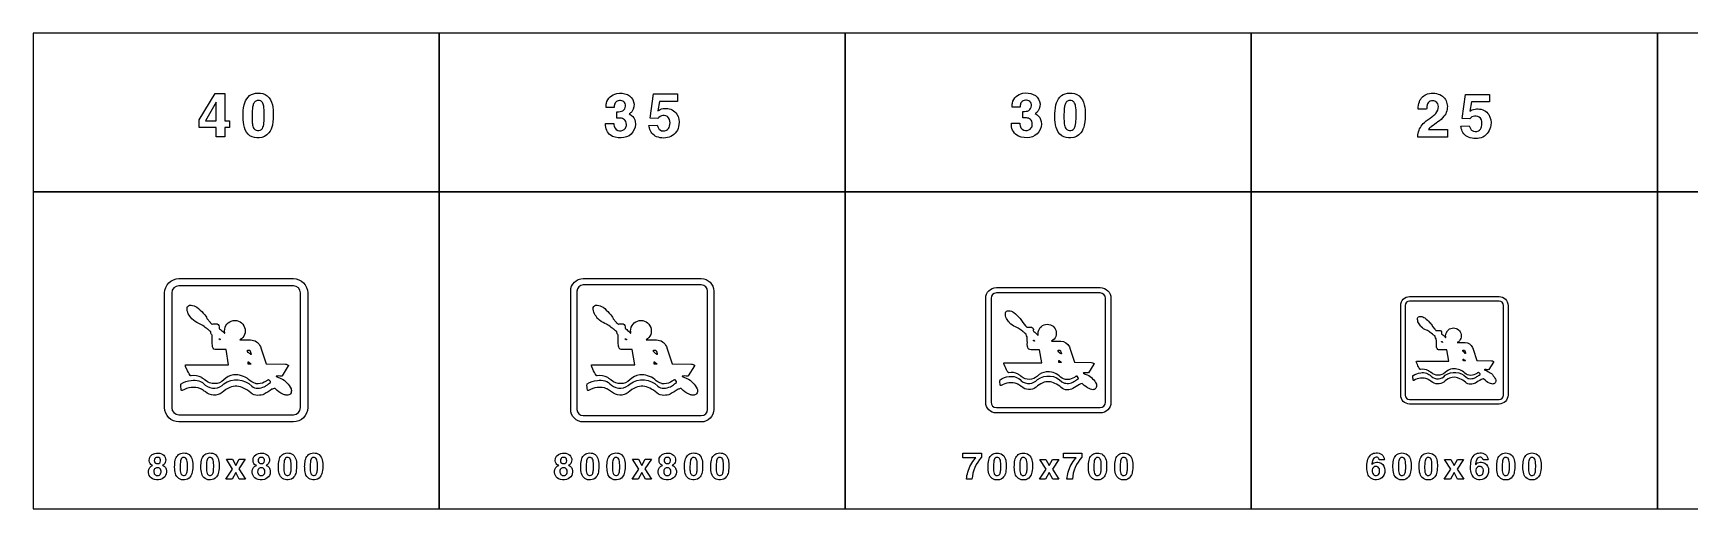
# Model space of a CAD drawing. Extents: x 0 to 18160, y 0 to 2655.
# Drawn here: x 0 to 9262, y 0 to 2655 of the extents above; entities that cross this region are included whole.
import ezdxf

# ---------------------------------------------------------------- set-up
doc = ezdxf.new("R2010")
doc.units = 0
doc.header["$MEASUREMENT"] = 0

msp = doc.modelspace()

# ---------------------------------------------------------------- linework, layer by layer
for points in [[(0, 1770), (2270, 1770), (2270, 2655), (0, 2655)], [(2270, 1770), (4540, 1770), (4540, 2655), (2270, 2655)], [(4540, 1770), (6810, 1770), (6810, 2655), (4540, 2655)], [(6810, 1770), (9080, 1770), (9080, 2655), (6810, 2655)], [(9080, 1770), (11350, 1770), (11350, 2655), (9080, 2655)], [(927.496, 2171.35), (1017.9, 2317.79), (1070.98, 2317.79), (1070.98, 2166.57), (1097.95, 2166.57), (1097.95, 2128.53), (1070.98, 2128.53), (1070.98, 2076.28), (1023.46, 2076.28), (1023.46, 2128.53), (927.496, 2128.53)], [(1023.46, 2269.13), (963.474, 2166.57), (1023.46, 2166.57)], [(0, 0), (2270, 0), (2270, 1770), (0, 1770)], [(2270, 0), (4540, 0), (4540, 1770), (2270, 1770)], [(4540, 0), (6810, 0), (6810, 1770), (4540, 1770)], [(6810, 0), (9080, 0), (9080, 1770), (6810, 1770)], [(9080, 0), (11350, 0), (11350, 1770), (9080, 1770)], [(1115.2, 221.769), (1080.08, 276.319), (1114.84, 276.319), (1133.11, 242.267), (1151.83, 276.319), (1185.98, 276.319), (1150.44, 222.29), (1186.95, 166.272), (1152.4, 166.272), (1132.54, 202.362), (1112.14, 166.272), (1077.99, 166.272)], [(3385.19, 221.769), (3350.07, 276.319), (3384.84, 276.319), (3403.11, 242.267), (3421.83, 276.319), (3455.97, 276.319), (3420.43, 222.29), (3456.95, 166.272), (3422.4, 166.272), (3402.54, 202.362), (3382.14, 166.272), (3347.99, 166.272)], [(5662.41, 221.387), (5627.29, 275.936), (5662.06, 275.936), (5680.33, 241.884), (5699.05, 275.936), (5733.19, 275.936), (5697.65, 221.908), (5734.17, 165.889), (5699.62, 165.889), (5679.76, 201.979), (5659.35, 165.889), (5625.21, 165.889)], [(7925.79, 221.523), (7890.67, 276.072), (7925.43, 276.072), (7943.7, 242.02), (7962.42, 276.072), (7996.57, 276.072), (7961.03, 222.044), (7997.54, 166.025), (7962.99, 166.025), (7943.13, 202.115), (7922.73, 166.025), (7888.58, 166.025)]]:
    msp.add_lwpolyline(points, close=True)
for points in [[(1173.29, 2191.65, -0.0563084), (1179.33, 2254.48, -0.130301), (1201.53, 2298.28, -0.174843), (1243.35, 2319.69, -0.147552), (1296.47, 2313.05, -0.192146), (1333.28, 2269.88, -0.0833996), (1342.52, 2212.85, -0.0545507), (1337.51, 2142.08, -0.116773), (1318.43, 2098, -0.221099), (1263.57, 2070.32, -0.162564), (1212.11, 2082.84, -0.174743), (1180.84, 2128.26, -0.0640867), (1173.37, 2186.95)], [(3199.84, 2150.87), (3246.2, 2150.87, 0.0411845), (3248.26, 2135.66, 0.335066), (3278.75, 2110.39, 0.276505), (3310.74, 2124.92, 0.158203), (3316.31, 2145.65, 0.0878221), (3313.34, 2161.57, 0.217575), (3294.82, 2178.43, 0.0882727), (3273.57, 2181.55), (3262.75, 2181.55), (3262.75, 2216.82, 0.0282129), (3282.34, 2217.42, 0.50028), (3309.32, 2262.91, 0.235001), (3290.79, 2277.96, 0.165496), (3265.12, 2275.67, 0.220849), (3250.9, 2259.12, 0.055705), (3248.02, 2240.92), (3203.2, 2240.92, -0.0488003), (3204.97, 2263.51, -0.30773), (3262.59, 2318.01, -0.146685), (3322.07, 2312.08, -0.469869), (3348.61, 2219.31, -0.0891152), (3336.57, 2207.54), (3332.3, 2204.54, -0.0245333), (3343.48, 2198.14, -0.202429), (3365.75, 2161.45, -0.422325), (3303.08, 2072, -0.154301), (3238.98, 2079.19, -0.287878), (3199.96, 2139.89, -0.0143877)], [(3442.43, 2139.57), (3489.39, 2141.35, 0.0452719), (3495.79, 2125.12, 0.0567733), (3500.53, 2118.25, 0.070207), (3504.95, 2114.77, 0.264984), (3540.97, 2112.87, 0.20748), (3558.39, 2135.98, 0.147389), (3557.24, 2174.01, 0.308532), (3527.86, 2195.42, 0.215743), (3498.08, 2185.19, 0.028781), (3492.71, 2178.95), (3450.09, 2180.96), (3467.91, 2315.64), (3601.95, 2315.64), (3601.95, 2273.77), (3501.51, 2273.77), (3492.55, 2221.76, -0.0211252), (3505.46, 2229.3, -0.121371), (3538.8, 2235.15, -0.244671), (3598.59, 2203.2, -0.173069), (3610.16, 2144.07, -0.256779), (3564.98, 2078.08, -0.199585), (3485.44, 2077.01, -0.245625), (3445.16, 2125.91, -0.0170062)], [(5469.08, 2152.28), (5515.45, 2152.28, 0.0411845), (5517.5, 2137.08, 0.335066), (5547.99, 2111.8, 0.276505), (5579.98, 2126.34, 0.158203), (5585.55, 2147.07, 0.0878221), (5582.59, 2162.99, 0.217575), (5564.07, 2179.85, 0.0882727), (5542.82, 2182.97), (5532, 2182.97), (5532, 2218.24, 0.0282129), (5551.59, 2218.83, 0.50028), (5578.56, 2264.33, 0.235001), (5560.04, 2279.38, 0.165496), (5534.37, 2277.09, 0.220849), (5520.15, 2260.54, 0.055705), (5517.27, 2242.33), (5472.44, 2242.33, -0.0488003), (5474.22, 2264.92, -0.30773), (5531.84, 2319.43, -0.146685), (5591.32, 2313.5, -0.469869), (5617.86, 2220.73, -0.0891152), (5605.81, 2208.96), (5601.55, 2205.96, -0.0245333), (5612.72, 2199.56, -0.202429), (5635, 2162.87, -0.422325), (5572.32, 2073.41, -0.154301), (5508.22, 2080.6, -0.287878), (5469.2, 2141.31, -0.0143877)], [(5711.68, 2191.65, -0.0563084), (5717.72, 2254.48, -0.130301), (5739.91, 2298.28, -0.174843), (5781.74, 2319.69, -0.147552), (5834.86, 2313.05, -0.192146), (5871.67, 2269.88, -0.0833996), (5880.91, 2212.85, -0.0545507), (5875.89, 2142.08, -0.116773), (5856.82, 2098, -0.221099), (5801.96, 2070.32, -0.162564), (5750.5, 2082.84, -0.174743), (5719.22, 2128.26, -0.0640867), (5711.76, 2186.95)], [(7741.06, 2074.79, -0.0640343), (7742.32, 2095.72, -0.161687), (7778.14, 2156.27, -0.0283718), (7819.97, 2188.65, 0.0545111), (7840.86, 2206.58, 0.192461), (7855.83, 2246.12, 0.234238), (7842.24, 2272.5, 0.196223), (7816.93, 2277.28, 0.252425), (7795.01, 2260.1, 0.0856617), (7790.86, 2243.08, 0.0202329), (7790.15, 2231.39), (7743.51, 2231.39, -0.0983795), (7749.55, 2272.7, -0.245047), (7795.72, 2315.83, -0.207102), (7872.69, 2307.49, -0.233443), (7905.15, 2255.16, -0.20961), (7886.99, 2190.98, -0.0785124), (7853.06, 2159.51, 0.0107372), (7817.24, 2133.72, 0.0665092), (7801.37, 2117.68), (7905.87, 2117.68), (7905.87, 2074.79)], [(1224.67, 2161.12, 0.0124589), (1225.19, 2154.8, 0.0668192), (1230.8, 2129.4, 0.615362), (1281.7, 2123.79, 0.0726881), (1287.15, 2136.83, 0.0588562), (1291.85, 2174.11, 0.0389037), (1290.23, 2241.09, 0.084671), (1283.64, 2264.43, 0.156013), (1272.18, 2276.6, 0.143208), (1256.47, 2279.56, 0.172584), (1240.71, 2273.36, 0.132565), (1230.76, 2257.8, 0.0498315), (1226.21, 2236.08, 0.0368731)], [(5763.06, 2161.12, 0.0124589), (5763.57, 2154.8, 0.0668192), (5769.18, 2129.4, 0.615362), (5820.09, 2123.79, 0.0726881), (5825.54, 2136.83, 0.0588562), (5830.24, 2174.11, 0.0389037), (5828.62, 2241.09, 0.084671), (5822.02, 2264.43, 0.156013), (5810.57, 2276.6, 0.143208), (5794.85, 2279.56, 0.172584), (5779.09, 2273.36, 0.132565), (5769.14, 2257.8, 0.0498315), (5764.6, 2236.08, 0.0368731)], [(7981.21, 2136.73), (8028.17, 2138.5, 0.0452719), (8034.56, 2122.27, 0.0567733), (8039.3, 2115.4, 0.070207), (8043.73, 2111.92, 0.264984), (8079.74, 2110.03, 0.20748), (8097.16, 2133.13, 0.147389), (8096.02, 2171.17, 0.308532), (8066.63, 2192.57, 0.215743), (8036.85, 2182.34, 0.028781), (8031.48, 2176.1), (7988.87, 2178.12), (8006.68, 2312.79), (8140.72, 2312.79), (8140.72, 2270.93), (8040.29, 2270.93), (8031.33, 2218.92, -0.0211252), (8044.24, 2226.46, -0.121371), (8077.57, 2232.3, -0.244671), (8137.37, 2200.35, -0.173069), (8148.94, 2141.23, -0.256779), (8103.76, 2075.23, -0.199585), (8024.22, 2074.17, -0.245625), (7983.93, 2123.06, -0.0170062)], [(814.994, 485.001, -0.414213), (734.994, 565.001), (734.994, 1205, -0.414213), (814.994, 1285), (1454.99, 1285, -0.414213), (1534.99, 1205), (1534.99, 565.001, -0.414213), (1454.99, 485.001)], [(814.994, 525.001), (1454.99, 525.001, 0.414213), (1494.99, 565.001), (1494.99, 1205, 0.414213), (1454.99, 1245), (814.994, 1245, 0.414213), (774.994, 1205), (774.994, 565.001, 0.414213)], [(3074.99, 485.001, -0.414213), (3004.99, 555.001), (3004.99, 1215, -0.414213), (3074.99, 1285), (3734.99, 1285, -0.414213), (3804.99, 1215), (3804.99, 555.001, -0.414213), (3734.99, 485.001)], [(3074.99, 520.001), (3734.99, 520.001, 0.414213), (3769.99, 555.001), (3769.99, 1215, 0.414213), (3734.99, 1250), (3074.99, 1250, 0.414213), (3039.99, 1215), (3039.99, 555.001, 0.414213)], [(5384.99, 535.001, -0.414213), (5324.99, 595.001), (5324.99, 1175, -0.414213), (5384.99, 1235), (5964.99, 1235, -0.414213), (6024.99, 1175), (6024.99, 595.001, -0.414213), (5964.99, 535.001)], [(5384.99, 565.002), (5964.99, 565.002, 0.414213), (5994.99, 595.002), (5994.99, 1175, 0.414213), (5964.99, 1205), (5384.99, 1205, 0.414213), (5354.99, 1175), (5354.99, 595.002, 0.414213)], [(1093.08, 804.377), (1079.67, 888.516), (1024.6, 888.516, -0.408581), (1003.59, 903.951, -0.0670679), (1002.46, 909.864), (1001.11, 923.993, 0.0181236), (1000.21, 966.991), (1000.31, 968.333, 0.0769827), (1000.21, 969.674, -0.117572), (992.882, 984.863, 0.0654371), (992.056, 989.451, 0.208367), (990.274, 991.44, 0.00991496), (986.846, 992.926, -0.0991947), (985.038, 994.205, 0.0865965), (977.703, 1000.17, -0.0238618), (972.288, 1004.56), (961.748, 1012.81, 0.0503167), (934.457, 1031.1), (926.556, 1034.14, -0.101945), (887.814, 1060.62), (887.082, 1061.37, -0.0424844), (867.391, 1088.74, -0.145316), (861.149, 1123, -0.40565), (880.957, 1136.67, 0.0299159), (882.681, 1136.6, -0.155169), (915.757, 1125.26, -0.060381), (950.618, 1091.9), (951.029, 1091.4, -0.0159106), (954.297, 1088.01, -0.123782), (971.814, 1061.6, 0.00617706), (972.149, 1061.12), (989.413, 1041.28), (989.841, 1040.93, -0.0463911), (997.814, 1032.47, 0.217349), (999.783, 1031.44, 0.0479759), (1001.68, 1031.44, -0.0306653), (1021.53, 1031.91, -0.488538), (1039.63, 1016.69, -0.0220617), (1039.56, 1014.46, 0.0741317), (1039.39, 1010.21, 0.222084), (1042.67, 1004.81, -0.039423), (1063.44, 986.322), (1064.47, 985.542, 0.0133487), (1068.49, 981.864, 0.0522403), (1069.68, 981.109, 0.0964233), (1070.34, 980.926, 0.299434), (1071.05, 981.337, 0.103342), (1071.28, 982.161, 0.0264289), (1071.3, 982.92, -0.0454352), (1070.12, 993.167, -1.74761), (1156.39, 942.978, 0.135773), (1158, 942.388, 0.0487063), (1162.11, 942.527, -0.0164408), (1162.66, 942.549), (1214.84, 942.549, -0.304044), (1270.11, 906.522), (1275.03, 893.087), (1302.81, 808.61), (1410.91, 807.415, -0.117682), (1426.47, 801.462, -0.0141564), (1427.16, 800.835, -0.117762), (1427.72, 799.897, -0.210547), (1427.53, 798.893), (1426.61, 797.252), (1391.9, 741.578, -0.0643256), (1391.19, 741.223, -0.132795), (1379.73, 740.583, 0.0733254), (1365.24, 741.337, 0.0485594), (1359.51, 740.333, 0.0602416), (1358.34, 739.806, 0.111241), (1357.89, 739.373, 0.203407), (1357.94, 738.643, -0.00895906), (1384.31, 728.04, -0.178895), (1442.09, 669.076, -0.0508645), (1443.65, 661.257, -0.0225327), (1443.68, 658.645, -0.527179), (1413.24, 634.672, -0.0891476), (1396.51, 640.127, -0.0838733), (1354.15, 670.116, 0.00504241), (1353.34, 670.801, 0.0168628), (1351.57, 672.08, 0.1006), (1350.54, 672.493, 0.0520101), (1335.22, 666.982, 0.00744641), (1291.85, 640.52, -0.116575), (1256.36, 633.335, -0.232596), (1217.56, 647.743, 0.0662087), (1176.91, 673.038, 0.24031), (1099.85, 676.989, 0.106264), (1056.62, 648.784, -0.363163), (963.279, 653.596, 0.0686806), (961.154, 654.868, -0.0473495), (952.699, 659.806), (940.399, 668.4, 0.0571005), (936.199, 670.286, 0.23931), (833.984, 660.197, -0.0485904), (832.56, 659.875, -0.343283), (828.538, 662.663, -0.0132103), (828.332, 663.389, -0.0567596), (826.493, 696.192, -0.122173), (826.957, 696.607), (827.453, 696.886, -0.124746), (884.042, 717.161, -0.257702), (962.507, 691.043, 0.412251), (1066.8, 698.509, -0.378408), (1221.86, 684.15, 0.164754), (1255.05, 673.574, 0.109677), (1292.17, 681.726, 0.0468139), (1303.61, 688.94, -0.00911657), (1327.16, 704.531, 0.140965), (1326.66, 709.79), (1318.46, 720.551, 0.090055), (1317.61, 721.04, 0.255543), (1316.58, 720.813, -0.0732217), (1312.31, 718.663, 0.0926794), (1307.67, 715.944, -0.0377214), (1301.8, 712.103), (1292.42, 706.842, -0.152754), (1246.24, 698.58, -0.0114852), (1243.98, 698.909, -0.129102), (1204.76, 722.058, 0.191436), (1120.98, 747.36, 0.164171), (1065.8, 719.828, -0.398165), (962.207, 718.629, -0.0481529), (961.814, 719.029, 0.125969), (960.033, 720.286, -0.0236694), (958.02, 721.154, -0.0839778), (957.27, 721.75, 0.0771569), (951.761, 725.795, -0.0508904), (945.609, 730, 0.0435937), (942.395, 732.152, 0.202647), (883.105, 741.758, -0.134894), (881.109, 742.022, -0.113575), (879.734, 743.395, 0.0493779), (878.569, 744.737, -0.0796208), (859.498, 778.938), (852.582, 793.476, -0.20223), (851.678, 804.183)], [(3363.08, 804.377), (3349.67, 888.516), (3294.6, 888.516, -0.408581), (3273.59, 903.951, -0.0670679), (3272.46, 909.864), (3271.11, 923.993, 0.0181236), (3270.21, 966.991), (3270.31, 968.333, 0.0769827), (3270.21, 969.674, -0.117572), (3262.88, 984.863, 0.0654371), (3262.06, 989.451, 0.208367), (3260.27, 991.44, 0.00991496), (3256.85, 992.926, -0.0991947), (3255.04, 994.205, 0.0865965), (3247.7, 1000.17, -0.0238618), (3242.29, 1004.56), (3231.75, 1012.81, 0.0503167), (3204.46, 1031.1), (3196.56, 1034.14, -0.101945), (3157.81, 1060.62), (3157.08, 1061.37, -0.0424844), (3137.39, 1088.74, -0.145316), (3131.15, 1123, -0.40565), (3150.96, 1136.67, 0.0299159), (3152.68, 1136.6, -0.155169), (3185.76, 1125.26, -0.060381), (3220.62, 1091.9), (3221.03, 1091.4, -0.0159106), (3224.3, 1088.01, -0.123782), (3241.81, 1061.6, 0.00617706), (3242.15, 1061.12), (3259.41, 1041.28), (3259.84, 1040.93, -0.0463911), (3267.81, 1032.47, 0.217349), (3269.78, 1031.44, 0.0479759), (3271.68, 1031.44, -0.0306653), (3291.53, 1031.91, -0.488538), (3309.63, 1016.69, -0.0220617), (3309.56, 1014.46, 0.0741317), (3309.39, 1010.21, 0.222084), (3312.67, 1004.81, -0.039423), (3333.44, 986.322), (3334.47, 985.542, 0.0133487), (3338.49, 981.864, 0.0522403), (3339.68, 981.109, 0.0964233), (3340.34, 980.926, 0.299434), (3341.05, 981.337, 0.103342), (3341.28, 982.161, 0.0264289), (3341.3, 982.92, -0.0454352), (3340.12, 993.167, -1.74761), (3426.39, 942.978, 0.135773), (3428, 942.388, 0.0487063), (3432.11, 942.527, -0.0164408), (3432.66, 942.549), (3484.84, 942.549, -0.304044), (3540.11, 906.522), (3545.03, 893.087), (3572.81, 808.609), (3680.91, 807.415, -0.117682), (3696.47, 801.462, -0.0141564), (3697.16, 800.835, -0.117762), (3697.72, 799.897, -0.210547), (3697.53, 798.893), (3696.61, 797.252), (3661.9, 741.578, -0.0643256), (3661.19, 741.223, -0.132795), (3649.73, 740.583, 0.0733254), (3635.24, 741.337, 0.0485594), (3629.51, 740.333, 0.0602416), (3628.34, 739.806, 0.111241), (3627.89, 739.373, 0.203407), (3627.93, 738.643, -0.00895906), (3654.31, 728.04, -0.178895), (3712.09, 669.076, -0.0508645), (3713.65, 661.257, -0.0225327), (3713.68, 658.645, -0.527179), (3683.24, 634.672, -0.0891476), (3666.51, 640.127, -0.0838733), (3624.15, 670.116, 0.00504241), (3623.34, 670.801, 0.0168628), (3621.57, 672.08, 0.1006), (3620.54, 672.493, 0.0520101), (3605.22, 666.982, 0.00744641), (3561.85, 640.52, -0.116575), (3526.36, 633.335, -0.232596), (3487.56, 647.743, 0.0662087), (3446.91, 673.038, 0.24031), (3369.85, 676.989, 0.106264), (3326.62, 648.784, -0.363163), (3233.28, 653.596, 0.0686806), (3231.15, 654.868, -0.0473495), (3222.7, 659.806), (3210.4, 668.4, 0.0571005), (3206.2, 670.286, 0.23931), (3103.98, 660.197, -0.0485904), (3102.56, 659.875, -0.343283), (3098.54, 662.663, -0.0132103), (3098.33, 663.388, -0.0567596), (3096.49, 696.192, -0.122173), (3096.96, 696.607), (3097.45, 696.886, -0.124746), (3154.04, 717.161, -0.257702), (3232.51, 691.043, 0.412251), (3336.8, 698.509, -0.378408), (3491.86, 684.15, 0.164754), (3525.05, 673.574, 0.109677), (3562.17, 681.726, 0.0468139), (3573.61, 688.94, -0.00911657), (3597.16, 704.531, 0.140965), (3596.66, 709.79), (3588.46, 720.551, 0.090055), (3587.61, 721.04, 0.255543), (3586.58, 720.813, -0.0732217), (3582.31, 718.663, 0.0926794), (3577.67, 715.944, -0.0377214), (3571.8, 712.103), (3562.42, 706.842, -0.152754), (3516.24, 698.58, -0.0114852), (3513.98, 698.909, -0.129102), (3474.76, 722.058, 0.191436), (3390.98, 747.359, 0.164171), (3335.8, 719.828, -0.398165), (3232.21, 718.628, -0.0481529), (3231.81, 719.029, 0.125969), (3230.03, 720.286, -0.0236694), (3228.02, 721.154, -0.0839778), (3227.27, 721.75, 0.0771569), (3221.76, 725.795, -0.0508904), (3215.61, 730, 0.0435937), (3212.39, 732.152, 0.202647), (3153.1, 741.758, -0.134894), (3151.11, 742.022, -0.113575), (3149.73, 743.395, 0.0493779), (3148.57, 744.737, -0.0796208), (3129.5, 778.938), (3122.58, 793.476, -0.20223), (3121.68, 804.183)], [(7694.99, 585.001, -0.414213), (7644.99, 635.001), (7644.99, 1135, -0.414213), (7694.99, 1185), (8194.99, 1185, -0.414213), (8244.99, 1135), (8244.99, 635.001, -0.414213), (8194.99, 585.001)], [(7694.99, 610.001), (8194.99, 610.001, 0.414213), (8219.99, 635.001), (8219.99, 1135, 0.414213), (8194.99, 1160), (7694.99, 1160, 0.414213), (7669.99, 1135), (7669.99, 635.001, 0.414213)], [(5638.32, 814.455), (5626.58, 888.077), (5578.4, 888.077, -0.408581), (5560.02, 901.582, -0.0670679), (5559.02, 906.756), (5557.84, 919.119, 0.0181236), (5557.06, 956.743), (5557.14, 957.916, 0.0769827), (5557.06, 959.09, -0.117572), (5550.65, 972.38, 0.0654371), (5549.92, 976.395, 0.208367), (5548.36, 978.135, 0.00991496), (5545.36, 979.436, -0.0991947), (5543.78, 980.555, 0.0865965), (5537.36, 985.776, -0.0238618), (5532.63, 989.616), (5523.4, 996.836, 0.0503167), (5499.52, 1012.84), (5492.61, 1015.5, -0.101945), (5458.71, 1038.67), (5458.07, 1039.32, -0.0424844), (5440.84, 1063.27, -0.145316), (5435.38, 1093.25, -0.40565), (5452.71, 1105.21, 0.0299159), (5454.22, 1105.15, -0.155169), (5483.16, 1095.23, -0.060381), (5513.66, 1066.04), (5514.02, 1065.6, -0.0159106), (5516.88, 1062.64, -0.123782), (5532.36, 1039.32), (5547.8, 1021.59, -0.0463911), (5554.96, 1014.04, 0.217349), (5556.68, 1013.14, 0.0479759), (5558.34, 1013.14, -0.0306653), (5575.71, 1013.55, -0.488538), (5591.55, 1000.23, -0.0220617), (5591.49, 998.276, 0.0741317), (5591.34, 994.555, 0.222084), (5594.21, 989.836, -0.039423), (5612.38, 973.657), (5613.28, 972.975, 0.0133487), (5616.81, 969.756, 0.0522403), (5617.84, 969.096, 0.0964233), (5618.42, 968.936, 0.299434), (5619.04, 969.295, 0.103342), (5619.24, 970.016, 0.0264289), (5619.26, 970.68, -0.0454352), (5618.23, 979.647, -1.74761), (5693.72, 935.731, 0.135773), (5695.13, 935.215, 0.0487063), (5698.96, 935.346), (5744.86, 935.356, -0.304044), (5793.22, 903.832), (5797.52, 892.077), (5821.84, 818.159), (5916.42, 817.114, -0.117682), (5930.03, 811.905, -0.0141564), (5930.64, 811.356, -0.117762), (5931.13, 810.536, -0.210547), (5930.96, 809.657), (5930.16, 808.221), (5899.79, 759.506, -0.0643256), (5899.16, 759.196, -0.132795), (5889.14, 758.635, 0.0733254), (5876.46, 759.295, 0.0485594), (5871.45, 758.416, 0.0602416), (5870.42, 757.955, 0.111241), (5869.99, 757.356, 0.0932181), (5870.17, 756.741, -0.00895906), (5893.15, 747.661, -0.178895), (5943.7, 696.067, -0.0508645), (5945.07, 689.225, -0.0225327), (5945.09, 686.94, -0.527179), (5918.46, 665.963, -0.0891476), (5903.82, 670.737, -0.0838733), (5866.76, 696.977, 0.00504241), (5866.04, 697.577, 0.0168628), (5864.5, 698.696, 0.1006), (5863.59, 699.057, 0.0520101), (5850.19, 694.235, 0.00744641), (5812.24, 671.08, -0.116575), (5781.19, 664.793, -0.232596), (5747.24, 677.401, 0.0662087), (5711.67, 699.534, 0.24031), (5644.25, 702.991, 0.106264), (5606.41, 678.311, -0.363163), (5524.74, 682.522, 0.0686806), (5522.88, 683.635, -0.0473495), (5515.49, 687.955), (5504.72, 695.475, 0.0571005), (5501.05, 697.125, 0.23931), (5411.61, 688.297, -0.0485904), (5410.36, 688.016, -0.343283), (5406.84, 690.455, -0.0132103), (5406.66, 691.09, -0.0567596), (5405.06, 719.793, -0.122173), (5405.68, 720.279, -0.124746), (5455.41, 738.141, -0.257702), (5524.07, 715.287, 0.412251), (5615.33, 721.821, -0.378408), (5751, 709.256, 0.164754), (5780.04, 700.002, 0.109677), (5812.52, 707.135, 0.0468139), (5822.53, 713.448, -0.00911657), (5843.14, 727.09, 0.140965), (5842.7, 731.692), (5835.52, 741.108, 0.090055), (5834.78, 741.536, 0.255543), (5833.88, 741.336, -0.0732217), (5830.14, 739.455, 0.0926794), (5826.08, 737.077, -0.0377214), (5820.95, 733.715), (5812.74, 729.112, -0.152754), (5772.34, 721.883, -0.0114852), (5770.36, 722.17, -0.129102), (5736.04, 742.426, 0.191436), (5662.73, 764.565, 0.164171), (5614.45, 740.475, -0.398165), (5523.81, 739.425, -0.0481529), (5523.46, 739.776, 0.125969), (5521.9, 740.875, -0.0236694), (5520.14, 741.635, -0.0839778), (5519.49, 742.157, 0.0771569), (5514.66, 745.696, -0.0508904), (5509.28, 749.375, 0.0435937), (5506.47, 751.258, 0.202647), (5454.59, 759.663, -0.134894), (5452.84, 759.895, -0.113575), (5451.64, 761.096, 0.0493779), (5450.62, 762.27, -0.0796208), (5433.93, 792.196), (5427.88, 804.916, -0.20223), (5427.09, 814.286)], [(7913.56, 824.533), (7903.5, 887.637), (7862.2, 887.637, -0.408581), (7846.44, 899.214, -0.0670679), (7845.59, 903.648), (7844.58, 914.245, 0.0181236), (7843.9, 946.494), (7843.98, 947.5, 0.0769827), (7843.9, 948.506, -0.117572), (7838.41, 959.897, 0.0654371), (7837.79, 963.339, 0.208367), (7836.45, 964.83, 0.00991496), (7833.88, 965.945, -0.0991947), (7832.53, 966.904, 0.0865965), (7827.03, 971.379, -0.0238618), (7822.96, 974.671), (7815.06, 980.86, 0.0503167), (7794.59, 994.574), (7788.66, 996.854, -0.101945), (7759.61, 1016.71), (7759.06, 1017.28, -0.0424844), (7744.29, 1037.8, -0.145316), (7739.61, 1063.5, -0.40565), (7754.47, 1073.75, 0.0299159), (7755.76, 1073.7, -0.155169), (7780.57, 1065.2, -0.060381), (7806.87, 1039.99, -0.0159106), (7809.47, 1037.26, -0.123782), (7822.73, 1017.27), (7835.97, 1002.08, -0.0463911), (7842.11, 995.602, 0.217349), (7843.59, 994.83, 0.0479759), (7845.01, 994.83, -0.0306653), (7859.89, 995.185, -0.488538), (7873.47, 983.771, -0.0220617), (7873.41, 982.094, 0.0741317), (7873.29, 978.904, 0.222084), (7875.75, 974.86, -0.039423), (7891.33, 960.991), (7892.1, 960.407, 0.0133487), (7895.12, 957.648, 0.0522403), (7896.26, 957.014, 0.299434), (7897.04, 957.253, 0.103342), (7897.21, 957.871, 0.0264289), (7897.22, 958.44, -0.0454352), (7896.34, 966.126, -1.74761), (7961.04, 928.484, 0.135773), (7962.25, 928.042, 0.0487063), (7965.54, 928.154), (8004.88, 928.162, -0.304044), (8046.33, 901.142), (8050.02, 891.066), (8070.86, 827.707), (8151.93, 826.812, -0.117682), (8163.6, 822.347, -0.0141564), (8164.12, 821.877, -0.117762), (8164.54, 821.173, -0.210547), (8164.39, 820.42), (8163.71, 819.19), (8137.68, 777.434, -0.0643256), (8137.14, 777.168, -0.132795), (8128.55, 776.687, 0.0733254), (8117.68, 777.253, 0.0485594), (8113.38, 776.5, 0.0602416), (8112.33, 775.942, 0.203407), (8112.2, 775.233, -0.00895906), (8131.98, 767.281, -0.178895), (8175.32, 723.057, -0.0508645), (8176.49, 717.193, -0.0225327), (8176.51, 715.234, -0.527179), (8153.68, 697.254, -0.0891476), (8141.13, 701.346, -0.0838733), (8109.36, 723.838, 0.00504241), (8108.75, 724.351, 0.0168628), (8107.43, 725.311, 0.1006), (8106.65, 725.62, 0.0520101), (8095.16, 721.487, 0.00744641), (8062.64, 701.641, -0.116575), (8036.02, 696.252, -0.232596), (8006.92, 707.058, 0.0662087), (7976.43, 726.029, 0.24031), (7918.64, 728.992, 0.106264), (7886.21, 707.838, -0.363163), (7816.21, 711.447, 0.0686806), (7814.61, 712.402, -0.0473495), (7808.27, 716.105), (7799.05, 722.55, 0.0571005), (7795.9, 723.965, 0.23931), (7719.24, 716.398, -0.0485904), (7718.17, 716.157, -0.343283), (7715.15, 718.248, -0.0132103), (7715, 718.792, -0.0567596), (7713.79, 743.55), (7714.34, 743.915, -0.124746), (7756.78, 759.121, -0.257702), (7815.63, 739.532, 0.412251), (7893.85, 745.132, -0.378408), (8010.14, 734.363, 0.164754), (8035.04, 726.431, 0.109677), (8062.88, 732.545, 0.0468139), (8071.46, 737.955, -0.00911657), (8089.12, 749.649, 0.140965), (8088.75, 753.593), (8082.59, 761.664, 0.090055), (8081.96, 762.031, 0.255543), (8081.18, 761.86, -0.0732217), (8077.98, 760.248, 0.0926794), (8074.5, 758.209, -0.0377214), (8070.1, 755.327), (8063.06, 751.382, -0.152754), (8028.43, 745.186, -0.0114852), (8026.74, 745.432, -0.129102), (7997.32, 762.794, 0.191436), (7934.48, 781.77, 0.164171), (7893.1, 761.122, -0.398165), (7815.26, 760.372, 0.125969), (7813.77, 761.465, -0.0236694), (7812.26, 762.116, -0.0839778), (7811.7, 762.563, 0.0771569), (7807.57, 765.596, -0.0508904), (7802.96, 768.75, 0.0435937), (7800.54, 770.364, 0.202647), (7756.08, 777.569, -0.134894), (7754.58, 777.767, -0.113575), (7753.55, 778.797, 0.0493779), (7752.67, 779.803, -0.0796208), (7738.37, 805.454), (7733.18, 816.357, -0.20223), (7732.51, 824.388)], [(1046.45, 946.205, -0.142437), (1046.72, 944.515, -0.350114), (1045.84, 943.717, 0.0100998), (1043.57, 944.458, -0.287674), (1041.29, 946.181, 0.0280231), (1040.1, 947.795, -0.232389), (1039.76, 949.132, -0.180816), (1040.28, 949.684, -0.136573), (1043.52, 949.226, -0.0881997)], [(3316.45, 946.205, -0.142437), (3316.72, 944.515, -0.350114), (3315.84, 943.717, 0.0100998), (3313.57, 944.458, -0.287674), (3311.29, 946.181, 0.0280231), (3310.1, 947.795, -0.232389), (3309.76, 949.132, -0.180816), (3310.28, 949.684, -0.136573), (3313.52, 949.226, -0.0881997)], [(5597.52, 938.555, -0.142437), (5597.75, 937.076, -0.350114), (5596.98, 936.377, 0.0100998), (5595, 937.026, -0.287674), (5593, 938.534, 0.0280231), (5591.96, 939.946, -0.232389), (5591.79, 941.316, -0.109372), (5592.32, 941.682, -0.136573), (5594.95, 941.198, -0.0881997)], [(7878.58, 930.904, -0.142437), (7878.79, 929.636, -0.350114), (7878.13, 929.038, 0.0100998), (7876.43, 929.594, -0.287674), (7874.71, 930.886, 0.0280231), (7873.82, 932.096, -0.232389), (7873.68, 933.271, -0.109372), (7874.13, 933.585, -0.136573), (7876.39, 933.17, -0.0881997)], [(1209.94, 886.268, -0.109737), (1211.17, 885.661, -0.0499694), (1219.23, 862.712, -0.187347), (1218.81, 861.787, -0.0614803), (1218.1, 861.585, -0.016194), (1216.27, 861.602, 0.0256434), (1202.88, 873.174, -0.337357), (1197.59, 885.601, -0.21411), (1198.09, 886.268)], [(3479.94, 886.268, -0.109737), (3481.17, 885.661, -0.0499694), (3489.22, 862.712, -0.187347), (3488.81, 861.787, -0.0614803), (3488.1, 861.585, -0.016194), (3486.27, 861.602, 0.0256434), (3472.88, 873.174, -0.337357), (3467.59, 885.601, -0.21411), (3468.09, 886.268)], [(5740.57, 886.11, -0.109737), (5741.65, 885.578, -0.0499694), (5748.7, 865.498, -0.187347), (5748.33, 864.689, -0.0614803), (5747.71, 864.512, -0.016194), (5746.11, 864.527, 0.0256434), (5734.39, 874.653, -0.337357), (5729.77, 885.526, -0.21411), (5730.2, 886.11)], [(8001.2, 885.951, -0.109737), (8002.12, 885.496, -0.0499694), (8008.17, 868.285, -0.187347), (8007.85, 867.591, -0.0614803), (8007.32, 867.439, -0.016194), (8005.95, 867.452, 0.0256434), (7995.91, 876.131, -0.337357), (7991.94, 885.451, -0.21411), (7992.32, 885.951)], [(7997.02, 826.869), (7995.67, 826.941, -0.239165), (7995.05, 827.568, -0.0262611), (7994.97, 829.656), (7994.97, 834.166), (7995.01, 835.33, -0.115702), (7995.35, 835.96, -0.0918146), (7996.14, 836.145, -0.0882412), (7996.66, 836.046), (8006.23, 828.173, -0.205283), (8006.56, 827.644, -0.194648), (8006.35, 827.142, -0.177953), (8005.82, 826.885, -0.0178876), (8003.87, 826.869), (8002.37, 826.865)], [(1204.37, 807.491), (1202.57, 807.587, -0.239165), (1201.73, 808.423, -0.0262611), (1201.64, 811.208), (1201.64, 817.221), (1201.68, 818.772, -0.115702), (1201.93, 819.458, -0.168773), (1202.34, 819.768, -0.0918146), (1203.19, 819.86, -0.0882412), (1203.88, 819.728), (1216.65, 809.23, -0.205283), (1217.08, 808.525, -0.194648), (1216.81, 807.855, -0.177953), (1216.1, 807.514, -0.0178876), (1213.49, 807.491), (1211.49, 807.487)], [(3474.37, 807.491), (3472.57, 807.587, -0.239165), (3471.73, 808.423, -0.0262611), (3471.64, 811.208), (3471.64, 817.221), (3471.68, 818.772, -0.115702), (3471.93, 819.458, -0.168773), (3472.34, 819.768, -0.0918146), (3473.19, 819.859, -0.0882412), (3473.88, 819.728), (3486.64, 809.23, -0.205283), (3487.08, 808.525, -0.194648), (3486.81, 807.855, -0.177953), (3486.1, 807.513, -0.0178876), (3483.49, 807.491), (3481.49, 807.487)], [(5735.7, 817.18), (5734.12, 817.264, -0.239165), (5733.39, 817.995, -0.0262611), (5733.31, 820.432), (5733.31, 825.694), (5733.34, 827.051, -0.115702), (5733.74, 827.786, -0.0918146), (5734.67, 828.002, -0.0882412), (5735.27, 827.887), (5746.44, 818.702, -0.205283), (5746.82, 818.084, -0.194648), (5746.58, 817.498, -0.177953), (5745.96, 817.2, -0.0178876), (5743.68, 817.18), (5741.93, 817.176)], [(667.968, 242.323, -0.0382282), (664.485, 243.627, -0.270406), (649.106, 267.703, -0.377372), (679.437, 309.622, -0.15371), (717.921, 307.513, -0.416366), (738.324, 258.058, -0.173733), (723.774, 243.674), (722.328, 242.987, -0.0479914), (731.997, 238.034, -0.173856), (743.608, 221.873, -0.440125), (712.542, 164.243, -0.184), (667.115, 168.106, -0.410286), (649.627, 226.897, -0.151435), (664.035, 240.357)], [(677.305, 267.821, 0.0587981), (678.182, 263.887, 0.18403), (685.267, 254.717, 0.217144), (702.684, 253.485, 0.192437), (710.883, 260.57, 0.157808), (712.542, 273.982, 0.166677), (707.968, 282.821, 0.173614), (695.954, 287.323, 0.2359), (681.001, 280.902, 0.184791)], [(791.138, 234.257, -0.0563084), (794.763, 271.959, -0.130301), (808.081, 298.238, -0.174843), (833.176, 311.082, -0.147552), (865.048, 307.101, -0.192146), (887.133, 281.2, -0.0833996), (892.678, 246.983, -0.0545507), (889.668, 204.518, -0.116773), (878.223, 178.073, -0.221099), (845.308, 161.461, -0.162564), (814.432, 168.973, -0.174743), (795.664, 196.224, -0.0640867), (791.185, 231.438)], [(821.967, 215.94, 0.0124589), (822.275, 212.148, 0.0668192), (825.64, 196.912, 0.615362), (856.185, 193.547, 0.0726881), (859.455, 201.367, 0.0588562), (862.275, 223.736, 0.0389037), (861.304, 263.926, 0.084671), (857.346, 277.93, 0.156013), (850.474, 285.229, 0.143208), (841.043, 287.006, 0.172584), (831.588, 283.286, 0.132565), (825.616, 273.949, 0.0498315), (822.891, 260.916, 0.0368731)], [(937.884, 234.248, -0.0563084), (941.51, 271.95, -0.130301), (954.827, 298.229, -0.174843), (979.922, 311.073, -0.147552), (1011.79, 307.092, -0.192146), (1033.88, 281.192, -0.0833996), (1039.42, 246.974, -0.0545507), (1036.41, 204.509, -0.116773), (1024.97, 178.064, -0.221099), (992.055, 161.452, -0.162564), (961.178, 168.964, -0.174743), (942.41, 196.215, -0.0640867), (937.931, 231.429)], [(968.713, 215.931, 0.0124589), (969.021, 212.139, 0.0668192), (972.386, 196.903, 0.615362), (1002.93, 193.538, 0.0726881), (1006.2, 201.358, 0.0588562), (1009.02, 223.727, 0.0389037), (1008.05, 263.917, 0.084671), (1004.09, 277.921, 0.156013), (997.22, 285.22, 0.143208), (987.789, 286.997, 0.172584), (978.334, 283.277, 0.132565), (972.363, 273.94, 0.0498315), (969.637, 260.907, 0.0368731)], [(1248.01, 242.296, -0.0382282), (1244.53, 243.599, -0.270406), (1229.15, 267.675, -0.377372), (1259.48, 309.594, -0.15371), (1297.96, 307.485, -0.416366), (1318.36, 258.03, -0.173733), (1303.82, 243.646), (1302.37, 242.959, -0.0479914), (1312.04, 238.007, -0.173856), (1323.65, 221.846, -0.440125), (1292.58, 164.215, -0.184), (1247.16, 168.078, -0.410286), (1229.67, 226.869, -0.151435), (1244.08, 240.329)], [(1257.35, 267.793, 0.0587981), (1258.22, 263.86, 0.18403), (1265.31, 254.689, 0.217144), (1282.73, 253.457, 0.192437), (1290.92, 260.542, 0.157808), (1292.58, 273.954, 0.166677), (1288.01, 282.793, 0.173614), (1276, 287.296, 0.2359), (1261.04, 280.874, 0.184791)], [(1371.18, 234.284, -0.0563084), (1374.8, 271.986, -0.130301), (1388.12, 298.265, -0.174843), (1413.22, 311.109, -0.147552), (1445.09, 307.128, -0.192146), (1467.17, 281.228, -0.0833996), (1472.72, 247.01, -0.0545507), (1469.71, 204.545, -0.116773), (1458.26, 178.1, -0.221099), (1425.35, 161.488, -0.162564), (1394.47, 169, -0.174743), (1375.71, 196.251, -0.0640867), (1371.23, 231.464)], [(1402.01, 215.967, 0.0124589), (1402.32, 212.175, 0.0668192), (1405.68, 196.939, 0.615362), (1436.23, 193.574, 0.0726881), (1439.5, 201.394, 0.0588562), (1442.32, 223.763, 0.0389037), (1441.34, 263.953, 0.084671), (1437.39, 277.957, 0.156013), (1430.52, 285.256, 0.143208), (1421.08, 287.033, 0.172584), (1411.63, 283.313, 0.132565), (1405.66, 273.976, 0.0498315), (1402.93, 260.943, 0.0368731)], [(1517.93, 234.312, -0.0563084), (1521.55, 272.013, -0.130301), (1534.87, 298.293, -0.174843), (1559.96, 311.136, -0.147552), (1591.84, 307.155, -0.192146), (1613.92, 281.255, -0.0833996), (1619.47, 247.037, -0.0545507), (1616.46, 204.572, -0.116773), (1605.01, 178.127, -0.221099), (1572.1, 161.516, -0.162564), (1541.22, 169.028, -0.174743), (1522.45, 196.279, -0.0640867), (1517.97, 231.492)], [(1548.75, 215.994, 0.0124589), (1549.06, 212.203, 0.0668192), (1552.43, 196.966, 0.615362), (1582.97, 193.601, 0.0726881), (1586.24, 201.421, 0.0588562), (1589.06, 223.791, 0.0389037), (1588.09, 263.98, 0.084671), (1584.13, 277.985, 0.156013), (1577.26, 285.283, 0.143208), (1567.83, 287.061, 0.172584), (1558.38, 283.34, 0.132565), (1552.4, 274.004, 0.0498315), (1549.68, 260.97, 0.0368731)], [(2937.96, 242.323, -0.0382282), (2934.48, 243.627, -0.270406), (2919.1, 267.703, -0.377372), (2949.43, 309.622, -0.15371), (2987.91, 307.513, -0.416366), (3008.32, 258.058, -0.173733), (2993.77, 243.674), (2992.32, 242.987, -0.0479914), (3001.99, 238.034, -0.173856), (3013.6, 221.873, -0.440125), (2982.54, 164.243, -0.184), (2937.11, 168.106, -0.410286), (2919.62, 226.897, -0.151435), (2934.03, 240.357)], [(2947.3, 267.821, 0.0587981), (2948.18, 263.887, 0.18403), (2955.26, 254.717, 0.217144), (2972.68, 253.485, 0.192437), (2980.88, 260.57, 0.157808), (2982.54, 273.982, 0.166677), (2977.96, 282.821, 0.173614), (2965.95, 287.324, 0.2359), (2951, 280.902, 0.184791)], [(3061.13, 234.258, -0.0563084), (3064.76, 271.959, -0.130301), (3078.08, 298.238, -0.174843), (3103.17, 311.082, -0.147552), (3135.04, 307.101, -0.192146), (3157.13, 281.201, -0.0833996), (3162.67, 246.983, -0.0545507), (3159.66, 204.518, -0.116773), (3148.22, 178.073, -0.221099), (3115.3, 161.461, -0.162564), (3084.43, 168.973, -0.174743), (3065.66, 196.224, -0.0640867), (3061.18, 231.438)], [(3091.96, 215.94, 0.0124589), (3092.27, 212.148, 0.0668192), (3095.63, 196.912, 0.615362), (3126.18, 193.547, 0.0726881), (3129.45, 201.367, 0.0588562), (3132.27, 223.736, 0.0389037), (3131.3, 263.926, 0.084671), (3127.34, 277.93, 0.156013), (3120.47, 285.229, 0.143208), (3111.04, 287.006, 0.172584), (3101.58, 283.286, 0.132565), (3095.61, 273.949, 0.0498315), (3092.89, 260.916, 0.0368731)], [(3207.88, 234.248, -0.0563084), (3211.5, 271.95, -0.130301), (3224.82, 298.23, -0.174843), (3249.92, 311.073, -0.147552), (3281.79, 307.092, -0.192146), (3303.87, 281.192, -0.0833996), (3309.42, 246.974, -0.0545507), (3306.41, 204.509, -0.116773), (3294.96, 178.064, -0.221099), (3262.05, 161.452, -0.162564), (3231.17, 168.964, -0.174743), (3212.4, 196.215, -0.0640867), (3207.93, 231.429)], [(3238.71, 215.931, 0.0124589), (3239.02, 212.139, 0.0668192), (3242.38, 196.903, 0.615362), (3272.93, 193.538, 0.0726881), (3276.2, 201.358, 0.0588562), (3279.02, 223.727, 0.0389037), (3278.04, 263.917, 0.084671), (3274.09, 277.922, 0.156013), (3267.21, 285.22, 0.143208), (3257.78, 286.997, 0.172584), (3248.33, 283.277, 0.132565), (3242.36, 273.94, 0.0498315), (3239.63, 260.907, 0.0368731)], [(3518, 242.296, -0.0382282), (3514.52, 243.599, -0.270406), (3499.14, 267.675, -0.377372), (3529.47, 309.594, -0.15371), (3567.96, 307.485, -0.416366), (3588.36, 258.03, -0.173733), (3573.81, 243.646), (3572.36, 242.959, -0.0479914), (3582.03, 238.007, -0.173856), (3593.64, 221.846, -0.440125), (3562.58, 164.215, -0.184), (3517.15, 168.078, -0.410286), (3499.66, 226.869, -0.151435), (3514.07, 240.329)], [(3527.34, 267.793, 0.0587981), (3528.22, 263.86, 0.18403), (3535.3, 254.689, 0.217144), (3552.72, 253.457, 0.192437), (3560.92, 260.542, 0.157808), (3562.58, 273.955, 0.166677), (3558, 282.793, 0.173614), (3545.99, 287.296, 0.2359), (3531.04, 280.874, 0.184791)], [(3641.17, 234.284, -0.0563084), (3644.8, 271.986, -0.130301), (3658.12, 298.266, -0.174843), (3683.21, 311.109, -0.147552), (3715.08, 307.128, -0.192146), (3737.17, 281.228, -0.0833996), (3742.71, 247.01, -0.0545507), (3739.7, 204.545, -0.116773), (3728.26, 178.1, -0.221099), (3695.34, 161.488, -0.162564), (3664.47, 169, -0.174743), (3645.7, 196.251, -0.0640867), (3641.22, 231.465)], [(3672, 215.967, 0.0124589), (3672.31, 212.175, 0.0668192), (3675.68, 196.939, 0.615362), (3706.22, 193.574, 0.0726881), (3709.49, 201.394, 0.0588562), (3712.31, 223.763, 0.0389037), (3711.34, 263.953, 0.084671), (3707.38, 277.958, 0.156013), (3700.51, 285.256, 0.143208), (3691.08, 287.033, 0.172584), (3681.62, 283.313, 0.132565), (3675.65, 273.976, 0.0498315), (3672.93, 260.943, 0.0368731)], [(3787.92, 234.312, -0.0563084), (3791.55, 272.013, -0.130301), (3804.86, 298.293, -0.174843), (3829.96, 311.136, -0.147552), (3861.83, 307.155, -0.192146), (3883.91, 281.255, -0.0833996), (3889.46, 247.037, -0.0545507), (3886.45, 204.572, -0.116773), (3875, 178.127, -0.221099), (3842.09, 161.516, -0.162564), (3811.21, 169.028, -0.174743), (3792.45, 196.279, -0.0640867), (3787.97, 231.492)], [(3818.75, 215.994, 0.0124589), (3819.06, 212.203, 0.0668192), (3822.42, 196.966, 0.615362), (3852.97, 193.601, 0.0726881), (3856.24, 201.421, 0.0588562), (3859.06, 223.791, 0.0389037), (3858.09, 263.98, 0.084671), (3854.13, 277.985, 0.156013), (3847.26, 285.283, 0.143208), (3837.82, 287.061, 0.172584), (3828.37, 283.34, 0.132565), (3822.4, 274.004, 0.0498315), (3819.67, 260.971, 0.0368731)], [(5197.97, 311.538), (5301.72, 311.538), (5301.72, 287.746, 0.17337), (5248.52, 165.709), (5218.19, 165.709, -0.0554097), (5224.99, 205.33, -0.10295), (5266.79, 281.111), (5270.2, 285.353), (5197.97, 285.353)], [(5338.35, 233.875, -0.0563084), (5341.98, 271.576, -0.130301), (5355.29, 297.856, -0.174843), (5380.39, 310.699, -0.147552), (5412.26, 306.718, -0.192146), (5434.35, 280.818, -0.0833996), (5439.89, 246.6, -0.0545507), (5436.88, 204.135, -0.116773), (5425.44, 177.69, -0.221099), (5392.52, 161.079, -0.162564), (5361.65, 168.59, -0.174743), (5342.88, 195.842, -0.0640867), (5338.4, 231.055)], [(5369.18, 215.557, 0.0124589), (5369.49, 211.766, 0.0668192), (5372.85, 196.529, 0.615362), (5403.4, 193.164, 0.0726881), (5406.67, 200.984, 0.0588562), (5409.49, 223.354, 0.0389037), (5408.52, 263.543, 0.084671), (5404.56, 277.548, 0.156013), (5397.69, 284.846, 0.143208), (5388.26, 286.624, 0.172584), (5378.8, 282.903, 0.132565), (5372.83, 273.567, 0.0498315), (5370.1, 260.534, 0.0368731)], [(5485.1, 233.866, -0.0563084), (5488.72, 271.567, -0.130301), (5502.04, 297.847, -0.174843), (5527.14, 310.69, -0.147552), (5559.01, 306.709, -0.192146), (5581.09, 280.809, -0.0833996), (5586.64, 246.591, -0.0545507), (5583.63, 204.126, -0.116773), (5572.18, 177.681, -0.221099), (5539.27, 161.07, -0.162564), (5508.39, 168.581, -0.174743), (5489.62, 195.833, -0.0640867), (5485.14, 231.046)], [(5515.93, 215.548, 0.0124589), (5516.24, 211.757, 0.0668192), (5519.6, 196.52, 0.615362), (5550.14, 193.155, 0.0726881), (5553.41, 200.975, 0.0588562), (5556.23, 223.344, 0.0389037), (5555.26, 263.534, 0.084671), (5551.31, 277.539, 0.156013), (5544.43, 284.837, 0.143208), (5535, 286.615, 0.172584), (5525.55, 282.894, 0.132565), (5519.58, 273.558, 0.0498315), (5516.85, 260.525, 0.0368731)], [(5759.16, 311.51), (5862.9, 311.51), (5862.9, 287.719, 0.17337), (5809.7, 165.681), (5779.37, 165.681, -0.0554097), (5786.17, 205.302, -0.10295), (5827.97, 281.084), (5831.39, 285.325), (5759.16, 285.325)], [(5899.54, 233.902, -0.0563084), (5903.16, 271.603, -0.130301), (5916.48, 297.883, -0.174843), (5941.57, 310.726, -0.147552), (5973.45, 306.745, -0.192146), (5995.53, 280.845, -0.0833996), (6001.08, 246.627, -0.0545507), (5998.07, 204.162, -0.116773), (5986.62, 177.717, -0.221099), (5953.71, 161.106, -0.162564), (5922.83, 168.617, -0.174743), (5904.06, 195.869, -0.0640867), (5899.58, 231.082)], [(5930.37, 215.584, 0.0124589), (5930.67, 211.793, 0.0668192), (5934.04, 196.556, 0.615362), (5964.58, 193.191, 0.0726881), (5967.85, 201.011, 0.0588562), (5970.67, 223.38, 0.0389037), (5969.7, 263.57, 0.084671), (5965.74, 277.575, 0.156013), (5958.87, 284.873, 0.143208), (5949.44, 286.651, 0.172584), (5939.99, 282.93, 0.132565), (5934.01, 273.594, 0.0498315), (5931.29, 260.56, 0.0368731)], [(6046.28, 233.929, -0.0563084), (6049.91, 271.631, -0.130301), (6063.22, 297.91, -0.174843), (6088.32, 310.754, -0.147552), (6120.19, 306.773, -0.192146), (6142.28, 280.872, -0.0833996), (6147.82, 246.654, -0.0545507), (6144.81, 204.19, -0.116773), (6133.37, 177.744, -0.221099), (6100.45, 161.133, -0.162564), (6069.58, 168.645, -0.174743), (6050.81, 195.896, -0.0640867), (6046.33, 231.109)], [(6077.11, 215.612, 0.0124589), (6077.42, 211.82, 0.0668192), (6080.78, 196.583, 0.615362), (6111.33, 193.218, 0.0726881), (6114.6, 201.038, 0.0588562), (6117.42, 223.408, 0.0389037), (6116.45, 263.597, 0.084671), (6112.49, 277.602, 0.156013), (6105.62, 284.901, 0.143208), (6096.19, 286.678, 0.172584), (6086.73, 282.957, 0.132565), (6080.76, 273.621, 0.0498315), (6078.04, 260.588, 0.0368731)], [(7553.86, 273.902), (7525.61, 273.902, 0.0333099), (7523.62, 279.233, 0.308433), (7507.89, 287.93, 0.256298), (7491.16, 277.717, 0.0718547), (7486.8, 266.674, 0.0422837), (7483.79, 247.859, -0.0343264), (7495.07, 255.821, -0.198215), (7524.83, 258.546, -0.294049), (7555.09, 226.603, -0.195966), (7547.53, 181.769, -0.251599), (7509.24, 161.911, -0.162734), (7477.67, 171.224, -0.142524), (7461.25, 194.636, -0.0867955), (7455.85, 229.162, -0.0561633), (7459.19, 267.835, -0.143087), (7476.02, 299.778, -0.165016), (7500.4, 311.366, -0.137094), (7531.63, 307.598, -0.238813), (7552.18, 282.101, -0.0169871)], [(7601.73, 234.02, -0.0563084), (7605.35, 271.722, -0.130301), (7618.67, 298.001, -0.174843), (7643.77, 310.845, -0.147552), (7675.64, 306.864, -0.192146), (7697.72, 280.963, -0.0833996), (7703.27, 246.745, -0.0545507), (7700.26, 204.281, -0.116773), (7688.81, 177.835, -0.221099), (7655.9, 161.224, -0.162564), (7625.02, 168.736, -0.174743), (7606.25, 195.987, -0.0640867), (7601.78, 231.2)], [(7632.56, 215.703, 0.0124589), (7632.87, 211.911, 0.0668192), (7636.23, 196.674, 0.615362), (7666.78, 193.309, 0.0726881), (7670.05, 201.129, 0.0588562), (7672.87, 223.499, 0.0389037), (7671.89, 263.688, 0.084671), (7667.94, 277.693, 0.156013), (7661.06, 284.992, 0.143208), (7651.63, 286.769, 0.172584), (7642.18, 283.049, 0.132565), (7636.21, 273.712, 0.0498315), (7633.48, 260.679, 0.0368731)], [(7748.47, 234.02, -0.0563084), (7752.1, 271.722, -0.130301), (7765.42, 298.001, -0.174843), (7790.51, 310.845, -0.147552), (7822.38, 306.864, -0.192146), (7844.47, 280.963, -0.0833996), (7850.01, 246.745, -0.0545507), (7847, 204.281, -0.116773), (7835.56, 177.835, -0.221099), (7802.64, 161.224, -0.162564), (7771.77, 168.736, -0.174743), (7753, 195.987, -0.0640867), (7748.52, 231.2)], [(7779.3, 215.703, 0.0124589), (7779.61, 211.911, 0.0668192), (7782.98, 196.674, 0.615362), (7813.52, 193.309, 0.0726881), (7816.79, 201.129, 0.0588562), (7819.61, 223.499, 0.0389037), (7818.64, 263.688, 0.084671), (7814.68, 277.693, 0.156013), (7807.81, 284.992, 0.143208), (7798.38, 286.769, 0.172584), (7788.92, 283.049, 0.132565), (7782.95, 273.712, 0.0498315), (7780.23, 260.679, 0.0368731)], [(8133.77, 273.892), (8105.52, 273.892, 0.0333099), (8103.53, 279.224, 0.308433), (8087.8, 287.921, 0.256298), (8071.07, 277.707, 0.0718547), (8066.71, 266.665, 0.0422837), (8063.7, 247.849, -0.0343264), (8074.98, 255.812, -0.198215), (8104.74, 258.537, -0.294049), (8135, 226.594, -0.195966), (8127.44, 181.759, -0.251599), (8089.15, 161.902, -0.162734), (8057.58, 171.214, -0.142524), (8041.16, 194.627, -0.0867955), (8035.76, 229.153, -0.0561633), (8039.1, 267.826, -0.143087), (8055.93, 299.769, -0.165016), (8080.31, 311.357, -0.137094), (8111.54, 307.589, -0.238813), (8132.09, 282.091, -0.0169871)], [(8181.64, 234.038, -0.0563084), (8185.26, 271.739, -0.130301), (8198.58, 298.019, -0.174843), (8223.68, 310.863, -0.147552), (8255.55, 306.882, -0.192146), (8277.63, 280.981, -0.0833996), (8283.18, 246.763, -0.0545507), (8280.17, 204.299, -0.116773), (8268.72, 177.853, -0.221099), (8235.81, 161.242, -0.162564), (8204.93, 168.754, -0.174743), (8186.16, 196.005, -0.0640867), (8181.69, 231.218)], [(8212.47, 215.72, 0.0124589), (8212.78, 211.929, 0.0668192), (8216.14, 196.692, 0.615362), (8246.69, 193.327, 0.0726881), (8249.96, 201.147, 0.0588562), (8252.78, 223.517, 0.0389037), (8251.8, 263.706, 0.084671), (8247.85, 277.711, 0.156013), (8240.97, 285.01, 0.143208), (8231.54, 286.787, 0.172584), (8222.09, 283.066, 0.132565), (8216.12, 273.73, 0.0498315), (8213.39, 260.697, 0.0368731)], [(8328.39, 234.065, -0.0563084), (8332.01, 271.767, -0.130301), (8345.33, 298.046, -0.174843), (8370.42, 310.89, -0.147552), (8402.29, 306.909, -0.192146), (8424.38, 281.008, -0.0833996), (8429.93, 246.79, -0.0545507), (8426.92, 204.326, -0.116773), (8415.47, 177.881, -0.221099), (8382.56, 161.269, -0.162564), (8351.68, 168.781, -0.174743), (8332.91, 196.032, -0.0640867), (8328.43, 231.245)], [(8359.21, 215.748, 0.0124589), (8359.52, 211.956, 0.0668192), (8362.89, 196.719, 0.615362), (8393.43, 193.355, 0.0726881), (8396.7, 201.174, 0.0588562), (8399.52, 223.544, 0.0389037), (8398.55, 263.734, 0.084671), (8394.59, 277.738, 0.156013), (8387.72, 285.037, 0.143208), (8378.29, 286.814, 0.172584), (8368.84, 283.094, 0.132565), (8362.86, 273.757, 0.0498315), (8360.14, 260.724, 0.0368731)], [(674.84, 207.087, 0.0490068), (675.765, 200.38, 0.121824), (679.864, 191.992, 0.229649), (696.878, 185.641, 0.256774), (712.873, 195.57, 0.178638), (714.674, 215.12, 0.196143), (706.475, 226.186, 0.197496), (689.082, 228.271, 0.222887), (677.163, 219.006, 0.124888)], [(1254.88, 207.059, 0.0490068), (1255.81, 200.353, 0.121824), (1259.91, 191.964, 0.229649), (1276.92, 185.613, 0.256774), (1292.91, 195.542, 0.178638), (1294.72, 215.092, 0.196143), (1286.52, 226.158, 0.197496), (1269.12, 228.244, 0.222887), (1257.2, 218.978, 0.124888)], [(2944.83, 207.087, 0.0490068), (2945.76, 200.38, 0.121824), (2949.86, 191.992, 0.229649), (2966.87, 185.641, 0.256774), (2982.87, 195.57, 0.178638), (2984.67, 215.12, 0.196143), (2976.47, 226.186, 0.197496), (2959.08, 228.271, 0.222887), (2947.16, 219.006, 0.124888)], [(3524.88, 207.059, 0.0490068), (3525.8, 200.353, 0.121824), (3529.9, 191.964, 0.229649), (3546.91, 185.613, 0.256774), (3562.91, 195.542, 0.178638), (3564.71, 215.092, 0.196143), (3556.51, 226.158, 0.197496), (3539.12, 228.244, 0.222887), (3527.2, 218.978, 0.124888)], [(7485.38, 212.101, 0.0641861), (7486.63, 201.84, 0.139351), (7492.27, 191.745, 0.240104), (7510.16, 186.129, 0.267924), (7524.24, 196.248, 0.140614), (7527.13, 216.603, 0.112774), (7523.2, 227.693, 0.271024), (7505.59, 236.271, 0.294594), (7487.58, 224.423, 0.0908659)], [(8065.29, 212.091, 0.0641861), (8066.54, 201.831, 0.139351), (8072.18, 191.736, 0.240104), (8090.07, 186.12, 0.267924), (8104.15, 196.238, 0.140614), (8107.04, 216.594, 0.112774), (8103.11, 227.684, 0.271024), (8085.5, 236.262, 0.294594), (8067.49, 224.414, 0.0908659)]]:
    msp.add_lwpolyline(points, format="xyb", close=True)

doc.saveas('drawing.dxf')
